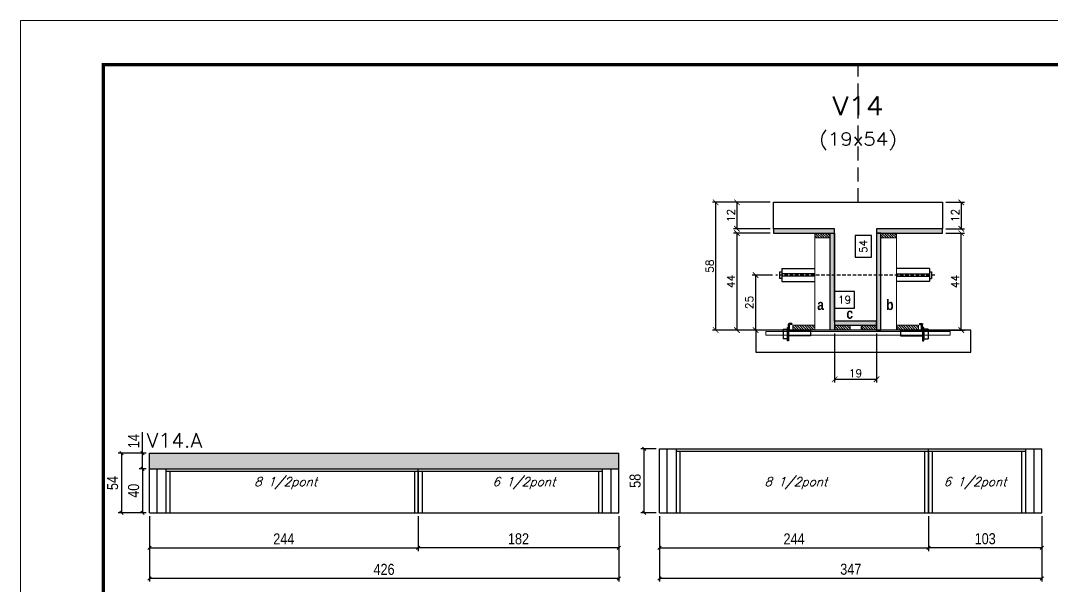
# Model space of a CAD drawing. Header units: millimetres. Extents: x 2921 to 9246, y 316 to 11751.
# Drawn here: x 6091 to 7027, y 6596 to 7109 of the extents above; entities that cross this region are included whole.
import ezdxf
from ezdxf.enums import TextEntityAlignment as Align

# ---------------------------------------------------------------- set-up
doc = ezdxf.new("R2010")
doc.units = ezdxf.units.MM
doc.linetypes.add('DASHED', pattern=[0.75, 0.5, -0.25])
doc.linetypes.add('HIDDEN', pattern=[9.525, 6.35, -3.175])
for name, color, linetype in [('1', 3, 'Continuous'), ('barrote', 251, 'Continuous'), ('COTA', 241, 'Continuous'), ('Cota Seção (2x)', 4, 'Continuous'), ('detalhes', 4, 'Continuous'), ('Hachura', 253, 'Continuous'), ('Painéis', 200, 'Continuous'), ('presilha', 1, 'Continuous'), ('SARR_2.2x7', 40, 'Continuous'), ('SARR_3.5x7', 81, 'Continuous'), ('TENSOR', 3, 'Continuous'), ('texto', 7, 'Continuous'), ('Texto de Titulo', 7, 'Continuous'), ('Texto Qtd Sarr', 242, 'Continuous')]:
    doc.layers.add(name, color=color, linetype=linetype)
for name, color, linetype, lineweight in [('CONCRETO', 251, 'Continuous', 25), ('Folhas', 255, 'Continuous', 9), ('Madeira', 126, 'Continuous', 18), ('SARRAFO DE PRESSAO', 251, 'DASHED', 9), ('SCO-___-LAJ', 2, 'Continuous', 0), ('Texto Seção', 7, 'Continuous', 15)]:
    doc.layers.add(name, color=color, linetype=linetype, lineweight=lineweight)
doc.styles.add('COTA TECNICA', font='techl___.ttf', dxfattribs={"height": 10})
doc.styles.add('REGUA-120', font='ROMANS.shx', dxfattribs={"height": 15})
doc.styles.add('Romans', font='romans.shx')
doc.styles.add('TECNICA', font='techb___.ttf', dxfattribs={"height": 10})
doc.dimstyles.new('Cota Seção (2x)', dxfattribs={"dimtxt": 7, "dimasz": 5, "dimexe": 3, "dimexo": 3, "dimgap": 2, "dimtad": 3, "dimdec": 1, "dimlfac": 0.5, "dimzin": 12, "dimdsep": 46, "dimtxsty": 'Romans', "dimblk": 'ARCHTICK', "dimcen": 0, "dimclrd": 4, "dimclre": 4, "dimclrt": 1, "dimadec": 1, "dimazin": 3, "dimtfac": 1, "dimtdec": 1, "dimtmove": 0, "dimatfit": 3, "dimldrblk": 'OBLIQUE', "dimfxl": 1, "dimtolj": 1, "dimtzin": 12, "dimarcsym": 0})
doc.dimstyles.new('Cota Seção interna', dxfattribs={"dimtxt": 7, "dimasz": 6, "dimexe": 0.18, "dimexo": 2, "dimgap": -4, "dimtad": 3, "dimdec": 1, "dimlfac": 0.5, "dimzin": 12, "dimdsep": 46, "dimtxsty": 'Romans', "dimblk": 'ARCHTICK', "dimcen": 0.09, "dimse1": 1, "dimse2": 1, "dimsd1": 1, "dimsd2": 1, "dimclrd": 180, "dimclre": 5, "dimclrt": 1, "dimadec": 0, "dimazin": 3, "dimtfac": 1, "dimtdec": 1, "dimtofl": 0, "dimtmove": 0, "dimatfit": 3, "dimldrblk": 'ARCHTICK', "dimfxl": 1, "dimtolj": 1, "dimtzin": 0, "dimarcsym": 0})
doc.dimstyles.new('PAINEL', dxfattribs={"dimtxt": 10, "dimasz": 3, "dimexe": 3, "dimexo": 3, "dimgap": 3, "dimtad": 1, "dimdec": 1, "dimzin": 12, "dimdsep": 46, "dimtxsty": 'COTA TECNICA', "dimblk1": 'OBLIQUE', "dimblk2": 'OBLIQUE', "dimsah": 1, "dimcen": 0.9, "dimclrd": 4, "dimclre": 4, "dimclrt": 240, "dimadec": 1, "dimazin": 3, "dimtfac": 1, "dimtdec": 1, "dimtmove": 0, "dimatfit": 3, "dimfxl": 1, "dimtolj": 1, "dimtzin": 12, "dimarcsym": 0})
pattern_1 = [(315, (29786.551, -1401.844), (1.12253202, 1.12253202), [])]

# ---------------------------------------------------------------- blocks, each defined once
blk = doc.blocks.new('9999999999')
at = {"layer": 'Folhas'}
blk.add_lwpolyline([(98138.98, 34190.21), (99623.98, 34190.21), (99623.98, 35240.21), (98138.98, 35240.21)], close=True, dxfattribs=at)
at = {"layer": 'Folhas', "color": 30, "const_width": 3}
blk.add_lwpolyline([(98213.98, 34230.21), (99583.98, 34230.21), (99583.98, 35200.21), (98213.98, 35200.21)], close=True, dxfattribs=at)
blk = doc.blocks.new('titulo1')
at = {"layer": 'Defpoints', "color": 252, "linetype": 'HIDDEN', "ltscale": 2}
blk.add_line((0, 0), (0, 125), dxfattribs=at)
at = {"layer": 'Defpoints', "style": 'Romans', "oblique": 15}
blk.add_attdef('FOLHA', text='', height=10, dxfattribs=at).set_placement((0, 15.58), align=Align.MIDDLE_CENTER)
at = {"layer": 'Texto Qtd Sarr', "color": 3, "style": 'Romans', "oblique": 15}
for tag, height, p in [('TITULO', 17, (0, 71.45)), ('SEÇÃO', 12, (0, 41.55))]:
    blk.add_attdef(tag, text='', height=height, dxfattribs=at).set_placement(p, align=Align.MIDDLE_CENTER)
blk = doc.blocks.new('_ArchTick')
at = {"color": 0, "linetype": 'ByBlock', "const_width": 0.15}
blk.add_lwpolyline([(-0.5, -0.5), (0.5, 0.5)], dxfattribs=at)
blk = doc.blocks.new('*D88')
at = {"layer": 'COTA', "color": 4, "lineweight": -2, "transparency": 16777216}
for p, q in [((6930.93, 6943.8), (6947.8, 6943.8)), ((6944.8, 6943.8), (6944.8, 6919.8)), ((6930.93, 6919.8), (6947.8, 6919.8))]:
    blk.add_line(p, q, dxfattribs=at)
at = {"layer": 'Defpoints', "color": 0, "transparency": 16777216}
for p in [(6927.93, 6943.8), (6927.93, 6919.8), (6944.8, 6919.8)]:
    blk.add_point(p, dxfattribs=at)
at = {"layer": 'COTA', "color": 4, "lineweight": -2, "transparency": 16777216, "xscale": 5, "yscale": 5, "zscale": 5}
for p, rotation in [((6944.8, 6943.8), 90), ((6944.8, 6919.8), 270)]:
    blk.add_blockref('_ArchTick', p, dxfattribs=dict(at, rotation=rotation))
at = {"layer": 'COTA', "color": 1, "transparency": 16777216, "insert": (6939.3, 6931.8), "char_height": 7, "attachment_point": 5, "rotation": 90, "style": 'Romans'}
blk.add_mtext('\\A1;12', dxfattribs=at)
blk = doc.blocks.new('_Oblique')
at = {"layer": '1', "color": 0, "lineweight": -2}
blk.add_line((-0.5, -0.5), (0.5, 0.5), dxfattribs=at)
blk = doc.blocks.new('*D89')
at = {"layer": 'COTA', "color": 4, "lineweight": -2, "transparency": 16777216}
for p, q in [((6771.33, 6943.8), (6718.95, 6943.8)), ((6721.95, 6827.8), (6721.95, 6943.8)), ((6793.33, 6827.8), (6718.95, 6827.8))]:
    blk.add_line(p, q, dxfattribs=at)
at = {"layer": 'Defpoints', "color": 0, "transparency": 16777216}
for p in [(6721.95, 6943.8), (6774.33, 6943.8), (6796.33, 6827.8)]:
    blk.add_point(p, dxfattribs=at)
at = {"layer": 'COTA', "color": 4, "lineweight": -2, "transparency": 16777216, "xscale": 5, "yscale": 5, "zscale": 5}
for p, rotation in [((6721.95, 6943.8), 90), ((6721.95, 6827.8), 270)]:
    blk.add_blockref('_ArchTick', p, dxfattribs=dict(at, rotation=rotation))
at = {"layer": 'COTA', "color": 1, "transparency": 16777216, "insert": (6716.45, 6885.8), "char_height": 7, "attachment_point": 5, "rotation": 90, "style": 'Romans'}
blk.add_mtext('\\A1;58', dxfattribs=at)
blk = doc.blocks.new('*D90')
at = {"layer": 'COTA', "color": 4, "lineweight": -2, "transparency": 16777216}
for p, q in [((6930.93, 6915.8), (6947.8, 6915.8)), ((6944.8, 6827.8), (6944.8, 6915.8)), ((6904.53, 6827.8), (6947.8, 6827.8))]:
    blk.add_line(p, q, dxfattribs=at)
at = {"layer": 'Defpoints', "color": 0, "transparency": 16777216}
for p in [(6927.93, 6915.8), (6944.8, 6915.8), (6901.53, 6827.8)]:
    blk.add_point(p, dxfattribs=at)
at = {"layer": 'COTA', "color": 4, "lineweight": -2, "transparency": 16777216, "xscale": 5, "yscale": 5, "zscale": 5}
for p, rotation in [((6944.8, 6915.8), 90), ((6944.8, 6827.8), 270)]:
    blk.add_blockref('_ArchTick', p, dxfattribs=dict(at, rotation=rotation))
at = {"layer": 'COTA', "color": 1, "transparency": 16777216, "insert": (6939.3, 6871.8), "char_height": 7, "attachment_point": 5, "rotation": 90, "style": 'Romans'}
blk.add_mtext('\\A1;44', dxfattribs=at)
blk = doc.blocks.new('*D91')
at = {"layer": 'Cota Seção (2x)', "color": 180, "lineweight": -2, "transparency": 16777216}
for p, q in [((6863.43, 6913.63), (6848.43, 6913.63)), ((6848.43, 6913.63), (6848.43, 6893.97)), ((6863.43, 6893.97), (6863.43, 6913.63)), ((6848.43, 6893.97), (6863.43, 6893.97))]:
    blk.add_line(p, q, dxfattribs=at)
at = {"layer": 'Defpoints', "color": 0, "transparency": 16777216}
for p in [(6867.43, 6943.8), (6878.93, 6943.8), (6878.93, 6835.8)]:
    blk.add_point(p, dxfattribs=at)
at = {"layer": 'Cota Seção (2x)', "color": 1, "transparency": 16777216, "insert": (6855.93, 6903.8), "char_height": 7, "attachment_point": 5, "rotation": 90, "style": 'Romans'}
blk.add_mtext('\\A1;54', dxfattribs=at)
blk = doc.blocks.new('*D92')
at = {"layer": 'COTA', "color": 4, "lineweight": -2, "transparency": 16777216}
for p, q in [((6771.33, 6943.8), (6738.27, 6943.8)), ((6741.27, 6943.8), (6741.27, 6919.8)), ((6771.33, 6919.8), (6738.27, 6919.8))]:
    blk.add_line(p, q, dxfattribs=at)
at = {"layer": 'Defpoints', "color": 0, "transparency": 16777216}
for p in [(6774.33, 6943.8), (6741.27, 6919.8), (6774.33, 6919.8)]:
    blk.add_point(p, dxfattribs=at)
at = {"layer": 'COTA', "color": 4, "lineweight": -2, "transparency": 16777216, "xscale": 5, "yscale": 5, "zscale": 5}
for p, rotation in [((6741.27, 6943.8), 90), ((6741.27, 6919.8), 270)]:
    blk.add_blockref('_ArchTick', p, dxfattribs=dict(at, rotation=rotation))
at = {"layer": 'COTA', "color": 1, "transparency": 16777216, "insert": (6735.77, 6931.8), "char_height": 7, "attachment_point": 5, "rotation": 90, "style": 'Romans'}
blk.add_mtext('\\A1;12', dxfattribs=at)
blk = doc.blocks.new('*D93')
at = {"layer": 'COTA', "color": 4, "lineweight": -2, "transparency": 16777216}
for p, q in [((6771.33, 6915.8), (6738.27, 6915.8)), ((6741.27, 6915.8), (6741.27, 6827.8)), ((6793.33, 6827.8), (6738.27, 6827.8))]:
    blk.add_line(p, q, dxfattribs=at)
at = {"layer": 'Defpoints', "color": 0, "transparency": 16777216}
for p in [(6774.33, 6915.8), (6741.27, 6827.8), (6796.33, 6827.8)]:
    blk.add_point(p, dxfattribs=at)
at = {"layer": 'COTA', "color": 4, "lineweight": -2, "transparency": 16777216, "xscale": 5, "yscale": 5, "zscale": 5}
for p, rotation in [((6741.27, 6915.8), 90), ((6741.27, 6827.8), 270)]:
    blk.add_blockref('_ArchTick', p, dxfattribs=dict(at, rotation=rotation))
at = {"layer": 'COTA', "color": 1, "transparency": 16777216, "insert": (6735.77, 6871.8), "char_height": 7, "attachment_point": 5, "rotation": 90, "style": 'Romans'}
blk.add_mtext('\\A1;44', dxfattribs=at)
blk = doc.blocks.new('PRESILHA METÁLICA 1')
at = {"layer": 'presilha'}
for p, q in [((6, 15.5), (7.5, 15.5)), ((6, -2.5), (6, 15.5)), ((7.5, 10.6), (7.5, 19.9)), ((7.5, 15.5), (7.5, -2.5)), ((12, 21), (8.6, 21)), ((9, 11.6), (9, 18.9)), ((12, 19.5), (9.6, 19.5)), ((12, 21), (12, 19.5)), ((0, 13), (6, 13)), ((0, 13), (0, 0)), ((6, 0), (0, 0)), ((6, 13), (6, 0)), ((37.5, 4.1), (7.5, 4.1)), ((37.5, 11), (9.6, 11)), ((37.5, 11), (37.5, 4.1)), ((7.5, -2.5), (6, -2.5))]:
    blk.add_line(p, q, dxfattribs=at)
for centre, radius, start, end in [((8.6, 19.9), 1.14, 90, 180), ((9.6, 18.9), 0.57, 90, 180), ((9.6, 11.6), 0.57, 180, 270)]:
    blk.add_arc(centre, radius, start, end, dxfattribs=at)
blk = doc.blocks.new('*D94')
at = {"layer": 'COTA', "color": 4, "lineweight": -2, "transparency": 16777216}
for p, q in [((6829.93, 6824.8), (6829.93, 6780.07)), ((6867.93, 6824.8), (6867.93, 6780.07)), ((6829.93, 6783.07), (6867.93, 6783.07))]:
    blk.add_line(p, q, dxfattribs=at)
at = {"layer": 'Defpoints', "color": 0, "transparency": 16777216}
for p in [(6829.93, 6827.8), (6867.93, 6827.8), (6867.93, 6783.07)]:
    blk.add_point(p, dxfattribs=at)
at = {"layer": 'COTA', "color": 4, "lineweight": -2, "transparency": 16777216, "xscale": 5, "yscale": 5, "zscale": 5, "rotation": 180}
blk.add_blockref('_ArchTick', (6829.93, 6783.07), dxfattribs=at)
at = {"layer": 'COTA', "color": 4, "lineweight": -2, "transparency": 16777216, "xscale": 5, "yscale": 5, "zscale": 5}
blk.add_blockref('_ArchTick', (6867.93, 6783.07), dxfattribs=at)
at = {"layer": 'COTA', "color": 1, "transparency": 16777216, "insert": (6848.93, 6788.57), "char_height": 7, "attachment_point": 5, "style": 'Romans'}
blk.add_mtext('\\A1;19', dxfattribs=at)
blk = doc.blocks.new('*D887')
at = {"layer": 'COTA', "color": 4, "lineweight": -2, "transparency": 16777216}
for p, q in [((6773.63, 6877.77), (6755.07, 6877.77)), ((6758.07, 6877.77), (6758.07, 6827.8)), ((6773.63, 6827.8), (6755.07, 6827.8))]:
    blk.add_line(p, q, dxfattribs=at)
at = {"layer": 'Defpoints', "color": 0, "transparency": 16777216}
for p in [(6776.63, 6877.77), (6758.07, 6827.8), (6776.63, 6827.8)]:
    blk.add_point(p, dxfattribs=at)
at = {"layer": 'COTA', "color": 4, "lineweight": -2, "transparency": 16777216, "xscale": 5, "yscale": 5, "zscale": 5}
for p, rotation in [((6758.07, 6877.77), 90), ((6758.07, 6827.8), 270)]:
    blk.add_blockref('_ArchTick', p, dxfattribs=dict(at, rotation=rotation))
at = {"layer": 'COTA', "color": 1, "transparency": 16777216, "insert": (6752.57, 6852.78), "char_height": 7, "attachment_point": 5, "rotation": 90, "style": 'Romans'}
blk.add_mtext('\\A1;25', dxfattribs=at)
blk = doc.blocks.new('*D95')
at = {"layer": 'Cota Seção (2x)', "color": 180, "lineweight": -2, "transparency": 16777216}
for p, q in [((6847.93, 6862.8), (6829.93, 6862.8)), ((6829.93, 6862.8), (6829.93, 6847.8)), ((6847.93, 6847.8), (6847.93, 6862.8)), ((6829.93, 6847.8), (6847.93, 6847.8))]:
    blk.add_line(p, q, dxfattribs=at)
at = {"layer": 'Defpoints', "color": 0, "transparency": 16777216}
for p in [(6867.93, 6843.8), (6829.93, 6827.8), (6867.93, 6827.8)]:
    blk.add_point(p, dxfattribs=at)
at = {"layer": 'Cota Seção (2x)', "color": 1, "transparency": 16777216, "insert": (6838.93, 6855.3), "char_height": 7, "attachment_point": 5, "style": 'Romans'}
blk.add_mtext('\\A1;19', dxfattribs=at)
blk = doc.blocks.new('*D96')
at = {"layer": 'COTA', "color": 4, "linetype": 'ByBlock', "lineweight": -2, "transparency": 16777216}
for p, q in [((6207.98, 6658.89), (6207.98, 6627.07)), ((6451.98, 6658.89), (6451.98, 6627.07)), ((6207.98, 6630.07), (6451.98, 6630.07))]:
    blk.add_line(p, q, dxfattribs=at)
at = {"layer": 'Defpoints', "color": 0, "linetype": 'ByBlock', "transparency": 16777216}
for p in [(6207.98, 6661.89), (6451.98, 6661.89), (6451.98, 6630.07)]:
    blk.add_point(p, dxfattribs=at)
at = {"layer": 'COTA', "color": 4, "linetype": 'ByBlock', "lineweight": -2, "transparency": 16777216, "xscale": 3, "yscale": 3, "zscale": 3, "rotation": 180}
blk.add_blockref('_Oblique', (6207.98, 6630.07), dxfattribs=at)
at = {"layer": 'COTA', "color": 4, "linetype": 'ByBlock', "lineweight": -2, "transparency": 16777216, "xscale": 3, "yscale": 3, "zscale": 3}
blk.add_blockref('_Oblique', (6451.98, 6630.07), dxfattribs=at)
at = {"layer": 'COTA', "color": 240, "linetype": 'ByBlock', "transparency": 16777216, "insert": (6329.98, 6638.15), "char_height": 10, "width": 165.5951, "attachment_point": 5, "style": 'COTA TECNICA'}
blk.add_mtext('\\A1;244 ', dxfattribs=at)
blk = doc.blocks.new('*D97')
at = {"layer": 'COTA', "color": 4, "lineweight": -2, "transparency": 16777216}
for p, q in [((6451.98, 6658.89), (6451.98, 6627.07)), ((6633.98, 6658.89), (6633.98, 6627.07)), ((6633.98, 6630.07), (6451.98, 6630.07))]:
    blk.add_line(p, q, dxfattribs=at)
at = {"layer": 'Defpoints', "color": 0, "transparency": 16777216}
for p in [(6451.98, 6661.89), (6633.98, 6661.89), (6451.98, 6630.07)]:
    blk.add_point(p, dxfattribs=at)
at = {"layer": 'COTA', "color": 4, "lineweight": -2, "transparency": 16777216, "xscale": 3, "yscale": 3, "zscale": 3, "rotation": 180}
blk.add_blockref('_Oblique', (6451.98, 6630.07), dxfattribs=at)
at = {"layer": 'COTA', "color": 4, "lineweight": -2, "transparency": 16777216, "xscale": 3, "yscale": 3, "zscale": 3}
blk.add_blockref('_Oblique', (6633.98, 6630.07), dxfattribs=at)
at = {"layer": 'COTA', "color": 240, "transparency": 16777216, "insert": (6542.98, 6638.17), "char_height": 10, "attachment_point": 5, "style": 'COTA TECNICA'}
blk.add_mtext('\\A1;182', dxfattribs=at)
blk = doc.blocks.new('*D108')
at = {"layer": 'Defpoints', "color": 0, "transparency": 16777216}
for p in [(6633.98, 6661.89), (6207.98, 6630.07), (6207.98, 6602.35)]:
    blk.add_point(p, dxfattribs=at)
at = {"layer": 'Painéis', "color": 4, "lineweight": -2, "transparency": 16777216}
for p, q in [((6633.98, 6658.89), (6633.98, 6599.35)), ((6207.98, 6627.07), (6207.98, 6599.35)), ((6633.98, 6602.35), (6207.98, 6602.35))]:
    blk.add_line(p, q, dxfattribs=at)
at = {"layer": 'Painéis', "color": 4, "lineweight": -2, "transparency": 16777216, "xscale": 3, "yscale": 3, "zscale": 3, "rotation": 180}
blk.add_blockref('_Oblique', (6207.98, 6602.35), dxfattribs=at)
at = {"layer": 'Painéis', "color": 4, "lineweight": -2, "transparency": 16777216, "xscale": 3, "yscale": 3, "zscale": 3}
blk.add_blockref('_Oblique', (6633.98, 6602.35), dxfattribs=at)
at = {"layer": 'Painéis', "color": 240, "lineweight": 5, "transparency": 16777216, "insert": (6420.98, 6610.45), "char_height": 10, "attachment_point": 5, "style": 'COTA TECNICA'}
blk.add_mtext('\\A1;426', dxfattribs=at)
blk = doc.blocks.new('*D109')
at = {"layer": 'COTA', "color": 4, "linetype": 'ByBlock', "lineweight": -2, "transparency": 16777216}
for p, q in [((6671.05, 6658.89), (6671.05, 6627.07)), ((6915.05, 6658.89), (6915.05, 6627.07)), ((6671.05, 6630.07), (6915.05, 6630.07))]:
    blk.add_line(p, q, dxfattribs=at)
at = {"layer": 'Defpoints', "color": 0, "linetype": 'ByBlock', "transparency": 16777216}
for p in [(6671.05, 6661.89), (6915.05, 6661.89), (6915.05, 6630.07)]:
    blk.add_point(p, dxfattribs=at)
at = {"layer": 'COTA', "color": 4, "linetype": 'ByBlock', "lineweight": -2, "transparency": 16777216, "xscale": 3, "yscale": 3, "zscale": 3, "rotation": 180}
blk.add_blockref('_Oblique', (6671.05, 6630.07), dxfattribs=at)
at = {"layer": 'COTA', "color": 4, "linetype": 'ByBlock', "lineweight": -2, "transparency": 16777216, "xscale": 3, "yscale": 3, "zscale": 3}
blk.add_blockref('_Oblique', (6915.05, 6630.07), dxfattribs=at)
at = {"layer": 'COTA', "color": 240, "linetype": 'ByBlock', "transparency": 16777216, "insert": (6793.05, 6638.15), "char_height": 10, "width": 165.5951, "attachment_point": 5, "style": 'COTA TECNICA'}
blk.add_mtext('\\A1;244 ', dxfattribs=at)
blk = doc.blocks.new('*D110')
at = {"layer": 'COTA', "color": 4, "lineweight": -2, "transparency": 16777216}
for p, q in [((6915.05, 6658.89), (6915.05, 6627.07)), ((7018.05, 6658.89), (7018.05, 6627.07)), ((7018.05, 6630.07), (6915.05, 6630.07))]:
    blk.add_line(p, q, dxfattribs=at)
at = {"layer": 'Defpoints', "color": 0, "transparency": 16777216}
for p in [(6915.05, 6661.89), (7018.05, 6661.89), (6915.05, 6630.07)]:
    blk.add_point(p, dxfattribs=at)
at = {"layer": 'COTA', "color": 4, "lineweight": -2, "transparency": 16777216, "xscale": 3, "yscale": 3, "zscale": 3, "rotation": 180}
blk.add_blockref('_Oblique', (6915.05, 6630.07), dxfattribs=at)
at = {"layer": 'COTA', "color": 4, "lineweight": -2, "transparency": 16777216, "xscale": 3, "yscale": 3, "zscale": 3}
blk.add_blockref('_Oblique', (7018.05, 6630.07), dxfattribs=at)
at = {"layer": 'COTA', "color": 240, "transparency": 16777216, "insert": (6966.55, 6638.29), "char_height": 10, "attachment_point": 5, "style": 'COTA TECNICA'}
blk.add_mtext('\\A1;103', dxfattribs=at)
blk = doc.blocks.new('*D111')
at = {"layer": 'Defpoints', "color": 0, "transparency": 16777216}
for p in [(7018.05, 6661.89), (6671.05, 6630.07), (6671.05, 6602.35)]:
    blk.add_point(p, dxfattribs=at)
at = {"layer": 'Painéis', "color": 4, "lineweight": -2, "transparency": 16777216}
for p, q in [((7018.05, 6658.89), (7018.05, 6599.35)), ((6671.05, 6627.07), (6671.05, 6599.35)), ((7018.05, 6602.35), (6671.05, 6602.35))]:
    blk.add_line(p, q, dxfattribs=at)
at = {"layer": 'Painéis', "color": 4, "lineweight": -2, "transparency": 16777216, "xscale": 3, "yscale": 3, "zscale": 3, "rotation": 180}
blk.add_blockref('_Oblique', (6671.05, 6602.35), dxfattribs=at)
at = {"layer": 'Painéis', "color": 4, "lineweight": -2, "transparency": 16777216, "xscale": 3, "yscale": 3, "zscale": 3}
blk.add_blockref('_Oblique', (7018.05, 6602.35), dxfattribs=at)
at = {"layer": 'Painéis', "color": 240, "lineweight": 5, "transparency": 16777216, "insert": (6844.55, 6610.57), "char_height": 10, "attachment_point": 5, "style": 'COTA TECNICA'}
blk.add_mtext('\\A1;347', dxfattribs=at)
blk = doc.blocks.new('*D897')
at = {"layer": 'Defpoints', "color": 0, "transparency": 16777216}
for p in [(6207.98, 6701.89), (6201.8, 6661.89), (6207.98, 6661.89)]:
    blk.add_point(p, dxfattribs=at)
at = {"layer": 'Painéis', "color": 4, "lineweight": -2, "transparency": 16777216}
for p, q in [((6204.98, 6701.89), (6198.8, 6701.89)), ((6201.8, 6701.89), (6201.8, 6661.89)), ((6204.98, 6661.89), (6198.8, 6661.89))]:
    blk.add_line(p, q, dxfattribs=at)
at = {"layer": 'Painéis', "color": 4, "lineweight": -2, "transparency": 16777216, "xscale": 3, "yscale": 3, "zscale": 3}
for p, rotation in [((6201.8, 6701.89), 90), ((6201.8, 6661.89), 270)]:
    blk.add_blockref('_Oblique', p, dxfattribs=dict(at, rotation=rotation))
at = {"layer": 'Painéis', "color": 240, "lineweight": 5, "transparency": 16777216, "insert": (6193.7, 6681.89), "char_height": 10, "attachment_point": 5, "rotation": 90, "style": 'COTA TECNICA'}
blk.add_mtext('\\A1;40', dxfattribs=at)
blk = doc.blocks.new('*D898')
at = {"layer": 'Defpoints', "color": 0, "transparency": 16777216}
for p in [(6201.8, 6715.89), (6207.98, 6715.89), (6207.98, 6701.89)]:
    blk.add_point(p, dxfattribs=at)
at = {"layer": 'Painéis', "color": 4, "lineweight": -2, "transparency": 16777216}
for p, q in [((6201.8, 6715.89), (6201.8, 6735)), ((6204.98, 6715.89), (6198.8, 6715.89)), ((6201.8, 6701.89), (6201.8, 6715.89)), ((6204.98, 6701.89), (6198.8, 6701.89))]:
    blk.add_line(p, q, dxfattribs=at)
at = {"layer": 'Painéis', "color": 4, "lineweight": -2, "transparency": 16777216, "xscale": 3, "yscale": 3, "zscale": 3}
for p, rotation in [((6201.8, 6715.89), 90), ((6201.8, 6701.89), 270)]:
    blk.add_blockref('_Oblique', p, dxfattribs=dict(at, rotation=rotation))
at = {"layer": 'Painéis', "color": 240, "lineweight": 5, "transparency": 16777216, "insert": (6193.73, 6726.94), "char_height": 10, "attachment_point": 5, "rotation": 90, "style": 'COTA TECNICA'}
blk.add_mtext('\\A1;14', dxfattribs=at)
blk = doc.blocks.new('*D115')
at = {"layer": 'Defpoints', "color": 0, "transparency": 16777216}
for p in [(6207.98, 6715.89), (6182.74, 6661.89), (6207.98, 6661.89)]:
    blk.add_point(p, dxfattribs=at)
at = {"layer": 'Painéis', "color": 4, "lineweight": -2, "transparency": 16777216}
for p, q in [((6204.98, 6715.89), (6179.74, 6715.89)), ((6182.74, 6715.89), (6182.74, 6661.89)), ((6204.98, 6661.89), (6179.74, 6661.89))]:
    blk.add_line(p, q, dxfattribs=at)
at = {"layer": 'Painéis', "color": 4, "lineweight": -2, "transparency": 16777216, "xscale": 3, "yscale": 3, "zscale": 3}
for p, rotation in [((6182.74, 6715.89), 90), ((6182.74, 6661.89), 270)]:
    blk.add_blockref('_Oblique', p, dxfattribs=dict(at, rotation=rotation))
at = {"layer": 'Painéis', "color": 240, "lineweight": 5, "transparency": 16777216, "insert": (6174.63, 6688.89), "char_height": 10, "attachment_point": 5, "rotation": 90, "style": 'COTA TECNICA'}
blk.add_mtext('\\A1;54', dxfattribs=at)
blk = doc.blocks.new('*D899')
at = {"layer": 'Defpoints', "color": 0, "transparency": 16777216}
for p in [(6657, 6719.89), (6671.05, 6719.89), (6671.05, 6661.89)]:
    blk.add_point(p, dxfattribs=at)
at = {"layer": 'Painéis', "color": 4, "lineweight": -2, "transparency": 16777216}
for p, q in [((6668.05, 6719.89), (6654, 6719.89)), ((6657, 6661.89), (6657, 6719.89)), ((6668.05, 6661.89), (6654, 6661.89))]:
    blk.add_line(p, q, dxfattribs=at)
at = {"layer": 'Painéis', "color": 4, "lineweight": -2, "transparency": 16777216, "xscale": 3, "yscale": 3, "zscale": 3}
for p, rotation in [((6657, 6719.89), 90), ((6657, 6661.89), 270)]:
    blk.add_blockref('_Oblique', p, dxfattribs=dict(at, rotation=rotation))
at = {"layer": 'Painéis', "color": 240, "lineweight": 5, "transparency": 16777216, "insert": (6648.87, 6690.89), "char_height": 10, "attachment_point": 5, "rotation": 90, "style": 'COTA TECNICA'}
blk.add_mtext('\\A1;58', dxfattribs=at)

msp = doc.modelspace()

# ---------------------------------------------------------------- hatches: boundary and pattern name
at = {"layer": 'COTA', "linetype": 'ByBlock'}
h = msp.add_hatch(dxfattribs=at)
h.set_pattern_fill('AR-CONC', color=256, scale=0.03)
h.set_pattern_definition([(50, (4643.2636, -9839.9423), (5.4655401, -0.4781726), [0.5715, -6.2865]), (355, (4643.2636, -9839.9423), (-1.0573026, 5.7317054), [0.4572, -5.0292175]), (100.451445, (4643.719, -9839.982), (4.4082374, 5.2535326), [0.4857003, -5.3427073]), (46.1842, (4643.2636, -9838.4183), (8.1323712, -1.2612698), [0.85725, -9.42975]), (96.63556, (4643.941, -9838.5234), (7.122124, 7.4227837), [0.7285507, -8.0140682]), (351.18415, (4643.2636, -9838.418), (7.122124, 7.4227837), [0.685799, -7.543792]), (21, (4644.0256, -9838.7993), (4.5484317, -3.067956), [0.5715, -6.2865]), (326, (4644.0256, -9838.7993), (1.8540609, 5.525639), [0.4572, -5.0292]), (71.451445, (4644.4046, -9839.055), (6.4024926, 2.457683), [0.4857003, -5.3426981]), (37.5, (4643.2636, -9839.9423), (0.0926581, 2.53665117), [0, -4.96824, 0, -5.1054, 0, -5.04825]), (7.5, (4643.2636, -9839.9423), (2.00458988, 3.00541724), [0, -2.91084, 0, -4.85394, 0, -1.92405]), (327.5, (4641.5643, -9839.9423), (4.06771786, -0.17186232), [0, -1.905, 0, -5.9436, 0, -7.8867]), (317.5, (4640.8023, -9839.9423), (4.44387544, 0.7627947), [0, -2.4765, 0, -3.94716, 0, -5.6007])])
h.paths.add_polyline_path([(6633.98, 6701.89), (6633.98, 6715.89), (6207.98, 6715.89), (6207.98, 6701.89)])
at = {"layer": 'Hachura'}
h = msp.add_hatch(color=256, dxfattribs=at)
h.dxf.hatch_style = 1
h.paths.add_polyline_path([(6829.93, 6915.8), (6829.93, 6919.8), (6774.33, 6919.8), (6774.33, 6915.8)])
h = msp.add_hatch(dxfattribs=at)
h.set_pattern_fill('ANSI31', color=256, scale=0.5, angle=270, style=0)
h.set_pattern_definition([(315, (29786.551, -1391.844), (1.12253202, 1.12253202), [])])
h.paths.add_polyline_path([(6825.93, 6911.4), (6825.93, 6915.8), (6811.93, 6915.8), (6811.93, 6911.4)])
h = msp.add_hatch(color=256, dxfattribs=at)
h.dxf.hatch_style = 1
h.paths.add_polyline_path([(6829.93, 6915.8), (6825.93, 6915.8), (6825.93, 6827.8), (6829.93, 6827.8)])
h = msp.add_hatch(color=256, dxfattribs=at)
h.dxf.hatch_style = 1
h.paths.add_polyline_path([(6927.93, 6915.8), (6927.93, 6919.8), (6867.93, 6919.8), (6867.93, 6915.8)])
h = msp.add_hatch(color=256, dxfattribs=at)
h.dxf.hatch_style = 1
h.paths.add_polyline_path([(6871.93, 6915.8), (6867.93, 6915.8), (6867.93, 6827.8), (6871.93, 6827.8)])
h = msp.add_hatch(dxfattribs=at)
h.set_pattern_fill('ANSI31', color=256, scale=0.5, angle=270, style=0)
h.set_pattern_definition([(315, (29786.551, -1391.844), (1.12253202, 1.12253202), [])])
h.paths.add_polyline_path([(6871.93, 6911.4), (6871.93, 6915.8), (6885.93, 6915.8), (6885.93, 6911.4)])
h = msp.add_hatch(dxfattribs=at)
h.set_pattern_fill('ANSI31', color=256, scale=0.5, angle=270, style=0)
h.set_pattern_definition([(315, (29786.551, -1401.844), (1.12253202, 1.12253202), [])])
h.paths.add_polyline_path([(6791.93, 6827.8), (6791.93, 6832.2), (6811.93, 6832.2), (6811.93, 6827.8)])
h = msp.add_hatch(color=256, dxfattribs=at)
h.dxf.hatch_style = 1
h.paths.add_polyline_path([(6867.93, 6832.2), (6867.93, 6835.8), (6829.93, 6835.8), (6829.93, 6832.2)])
h = msp.add_hatch(dxfattribs=at)
h.set_pattern_fill('ANSI31', color=256, scale=0.5, angle=270, style=0)
h.set_pattern_definition(pattern_1)
h.paths.add_polyline_path([(6829.93, 6827.8), (6829.93, 6832.2), (6843.93, 6832.2), (6843.93, 6827.8)])
h = msp.add_hatch(dxfattribs=at)
h.set_pattern_fill('ANSI31', color=256, scale=0.5, angle=270, style=0)
h.set_pattern_definition(pattern_1)
h.paths.add_polyline_path([(6867.93, 6827.8), (6867.93, 6832.2), (6853.93, 6832.2), (6853.93, 6827.8)])
h = msp.add_hatch(dxfattribs=at)
h.set_pattern_fill('ANSI31', color=256, scale=0.5, angle=270, style=0)
h.set_pattern_definition(pattern_1)
h.paths.add_polyline_path([(6905.93, 6827.8), (6905.93, 6832.2), (6885.93, 6832.2), (6885.93, 6827.8)])

# ---------------------------------------------------------------- linework, layer by layer
at = {"ltscale": 3}
for p, q in [((6779.93, 6880.77), (6779.93, 6874.77)), ((6779.93, 6880.77), (6781.93, 6880.77)), ((6781.93, 6883.77), (6781.93, 6871.77)), ((6781.93, 6883.77), (6811.93, 6883.77)), ((6811.93, 6878.77), (6781.93, 6878.77)), ((6811.93, 6876.77), (6781.93, 6876.77)), ((6915.93, 6883.77), (6885.93, 6883.77)), ((6885.93, 6878.77), (6915.93, 6878.77)), ((6885.93, 6876.77), (6915.93, 6876.77)), ((6915.93, 6883.77), (6915.93, 6871.77)), ((6915.93, 6880.77), (6917.93, 6880.77)), ((6917.93, 6880.77), (6917.93, 6874.77)), ((6781.93, 6874.77), (6779.93, 6874.77)), ((6781.93, 6871.77), (6811.93, 6871.77)), ((6915.93, 6871.77), (6885.93, 6871.77)), ((6915.93, 6874.77), (6917.93, 6874.77))]:
    msp.add_line(p, q, dxfattribs=at)
at = {"layer": 'barrote'}
msp.add_lwpolyline([(6758.48, 6807.8), (6953.66, 6807.8), (6953.66, 6827.8), (6758.48, 6827.8)], close=True, dxfattribs=at)
at = {"layer": 'CONCRETO'}
msp.add_lwpolyline([(6774.33, 6919.8), (6774.33, 6943.8), (6927.93, 6943.8), (6927.93, 6919.8), (6867.93, 6919.8), (6867.93, 6835.8), (6829.93, 6835.8), (6829.93, 6919.8)], close=True, dxfattribs=at)
at = {"layer": 'COTA', "linetype": 'ByBlock'}
for p, q in [((6207.98, 6715.89), (6633.98, 6715.89)), ((6207.98, 6701.89), (6207.98, 6715.89)), ((6633.98, 6701.89), (6633.98, 6715.89))]:
    msp.add_line(p, q, dxfattribs=at)
at = {"layer": 'Madeira'}
for points in [[(6825.93, 6911.4), (6825.93, 6915.8), (6811.93, 6915.8), (6811.93, 6911.4)], [(6825.93, 6915.8), (6811.93, 6915.8), (6811.93, 6827.8), (6825.93, 6827.8)], [(6871.93, 6911.4), (6871.93, 6915.8), (6885.93, 6915.8), (6885.93, 6911.4)], [(6871.93, 6915.8), (6885.93, 6915.8), (6885.93, 6827.8), (6871.93, 6827.8)], [(6791.93, 6827.8), (6791.93, 6832.2), (6811.93, 6832.2), (6811.93, 6827.8)], [(6829.93, 6827.8), (6829.93, 6832.2), (6843.93, 6832.2), (6843.93, 6827.8)], [(6867.93, 6827.8), (6867.93, 6832.2), (6853.93, 6832.2), (6853.93, 6827.8)], [(6905.93, 6827.8), (6905.93, 6832.2), (6885.93, 6832.2), (6885.93, 6827.8)]]:
    msp.add_lwpolyline(points, close=True, dxfattribs=at)
at = {"layer": 'Painéis', "linetype": 'ByBlock'}
for p, q in [((6671.05, 6719.89), (7018.05, 6719.89)), ((6671.05, 6661.89), (6671.05, 6719.89)), ((6915.05, 6661.89), (6915.05, 6719.89)), ((6207.98, 6701.89), (6633.98, 6701.89)), ((6207.98, 6661.89), (6207.98, 6701.89)), ((6451.98, 6661.89), (6451.98, 6701.89)), ((6207.98, 6661.89), (6633.98, 6661.89)), ((6671.05, 6661.89), (7018.05, 6661.89))]:
    msp.add_line(p, q, dxfattribs=at)
at = {"layer": 'Painéis'}
for p, q in [((7018.05, 6661.89), (7018.05, 6719.89)), ((6633.98, 6661.89), (6633.98, 6701.89))]:
    msp.add_line(p, q, dxfattribs=at)
for points in [[(6829.93, 6915.8), (6829.93, 6919.8), (6774.33, 6919.8), (6774.33, 6915.8)], [(6825.93, 6915.8), (6829.93, 6915.8), (6829.93, 6827.8), (6825.93, 6827.8)], [(6927.93, 6915.8), (6927.93, 6919.8), (6867.93, 6919.8), (6867.93, 6915.8)], [(6871.93, 6915.8), (6867.93, 6915.8), (6867.93, 6827.8), (6871.93, 6827.8)], [(6867.93, 6832.2), (6867.93, 6835.8), (6829.93, 6835.8), (6829.93, 6832.2)]]:
    msp.add_lwpolyline(points, close=True, dxfattribs=at)
at = {"layer": 'SARR_2.2x7', "linetype": 'Continuous'}
for p, q in [((6678.05, 6661.89), (6678.05, 6719.89)), ((6686.05, 6717.69), (6915.05, 6717.69)), ((6915.05, 6717.69), (7003.05, 6717.69)), ((7011.05, 6661.89), (7011.05, 6719.89)), ((6214.98, 6661.89), (6214.98, 6701.89)), ((6222.98, 6699.69), (6451.98, 6699.69)), ((6451.98, 6699.69), (6618.98, 6699.69)), ((6626.98, 6661.89), (6626.98, 6701.89))]:
    msp.add_line(p, q, dxfattribs=at)
at = {"layer": 'SARR_3.5x7'}
for p, q in [((6686.05, 6719.89), (6686.05, 6661.89)), ((6689.55, 6717.69), (6689.55, 6661.89)), ((6911.55, 6717.69), (6911.55, 6661.89)), ((6915.05, 6717.69), (6915.05, 6661.89)), ((6918.55, 6717.69), (6918.55, 6661.89)), ((6999.55, 6717.69), (6999.55, 6661.89)), ((7003.05, 6719.89), (7003.05, 6661.89)), ((6222.98, 6701.89), (6222.98, 6661.89)), ((6226.48, 6699.69), (6226.48, 6661.89)), ((6448.48, 6699.69), (6448.48, 6661.89)), ((6451.98, 6699.69), (6451.98, 6661.89)), ((6455.48, 6699.69), (6455.48, 6661.89)), ((6615.48, 6699.69), (6615.48, 6661.89)), ((6618.98, 6701.89), (6618.98, 6661.89)), ((6222.98, 6661.89), (6226.48, 6661.89)), ((6448.48, 6661.89), (6451.98, 6661.89)), ((6451.98, 6661.89), (6455.48, 6661.89)), ((6686.05, 6661.89), (6689.55, 6661.89)), ((6911.55, 6661.89), (6915.05, 6661.89)), ((6915.05, 6661.89), (6918.55, 6661.89))]:
    msp.add_line(p, q, dxfattribs=at)
at = {"layer": 'SCO-___-LAJ', "color": 1}
msp.add_lwpolyline([(6767.48, 6826.47), (6934.78, 6826.47), (6934.78, 6823.27), (6767.48, 6823.27)], close=True, dxfattribs=at)
at = {"layer": 'TENSOR', "linetype": 'HIDDEN', "ltscale": 0.5}
msp.add_line((6920.93, 6877.77), (6776.63, 6877.77), dxfattribs=at)

# ---------------------------------------------------------------- block references
at = {"layer": 'presilha', "yscale": 0.6666666666666666, "zscale": 0.6666666666666666}
for p, xscale in [((6783.06, 6819.83), 0.6666666666666666), ((6914.8, 6819.83), -0.6666666666666666)]:
    msp.add_blockref('PRESILHA METÁLICA 1', p, dxfattribs=dict(at, xscale=xscale))
at = {"layer": 'SARRAFO DE PRESSAO', "color": 6, "linetype": 'ByBlock'}
msp.add_blockref('9999999999', (-92047.85, -28131.41), dxfattribs=at)
at = {"layer": 'Texto Seção'}
ref = msp.add_blockref('titulo1', (6851.13, 6943.8), dxfattribs=at)
ref.add_attrib('TITULO', 'V14', dxfattribs={"layer": 'Texto de Titulo', "color": 7, "height": 17, "style": 'Romans', "width": 1.1}).set_placement((6851.13, 7031.3), align=Align.MIDDLE_CENTER)
ref.add_attrib('SEÇÃO', '(19x54)', dxfattribs={"layer": 'Texto de Titulo', "color": 7, "height": 12, "style": 'Romans', "width": 1.1}).set_placement((6851.13, 7001.3), align=Align.MIDDLE_CENTER)

# ---------------------------------------------------------------- texts
at = {"layer": 'detalhes', "style": 'TECNICA'}
for s, p in [('a', (6814.1, 6846)), ('b', (6876.65, 6845.99)), ('c', (6840.53, 6838.04))]:
    msp.add_text(s, height=9.6, dxfattribs=at).set_placement(p)
at = {"layer": 'texto', "color": 2, "char_height": 8, "attachment_point": 5, "style": 'Romans'}
for s, insert in [('{\\Q19;\\C256;8 1/2pont}', (6331.66, 6688.8)), ('{\\Q19;\\C256;6 1/2pont}', (6547.9, 6688.8)), ('{\\Q19;\\C256;8 1/2pont}', (6794.73, 6688.8)), ('{\\Q19;\\C256;6 1/2pont}', (6957.34, 6688.8))]:
    msp.add_mtext(s, dxfattribs=dict(at, insert=insert))
at = {"layer": 'Texto Seção', "style": 'REGUA-120', "width": 1.05}
msp.add_text('V14.A', height=13, dxfattribs=at).set_placement((6205.52, 6721.2))

# ---------------------------------------------------------------- dimensions: what is measured, and where the dimension line sits
at = {"layer": 'COTA'}
for base, p1, p2, picture, middle in [((6721.95, 6943.8), (6796.33, 6827.8), (6774.33, 6943.8), '*D89', (6716.45, 6885.8)), ((6741.27, 6919.8), (6774.33, 6943.8), (6774.33, 6919.8), '*D92', (6735.77, 6931.8)), ((6944.8, 6919.8), (6927.93, 6943.8), (6927.93, 6919.8), '*D88', (6939.3, 6931.8)), ((6741.27, 6827.8), (6774.33, 6915.8), (6796.33, 6827.8), '*D93', (6735.77, 6871.8)), ((6944.8, 6915.8), (6901.53, 6827.8), (6927.93, 6915.8), '*D90', (6939.3, 6871.8)), ((6758.07, 6827.8), (6776.63, 6877.77), (6776.63, 6827.8), '*D887', (6752.57, 6852.78))]:
    dim = msp.add_linear_dim(base=base, p1=p1, p2=p2, angle=90, dimstyle='Cota Seção (2x)', dxfattribs=at)
    dim.commit()
    dim.dimension.update_dxf_attribs({"geometry": picture, "text_midpoint": middle})
for base, p1, p2, dimstyle, picture, middle in [((6867.93, 6783.07), (6829.93, 6827.8), (6867.93, 6827.8), 'Cota Seção (2x)', '*D94', (6848.93, 6788.57)), ((6451.98, 6630.07), (6633.98, 6661.89), (6451.98, 6661.89), 'PAINEL', '*D97', (6542.98, 6638.17)), ((6915.05, 6630.07), (7018.05, 6661.89), (6915.05, 6661.89), 'PAINEL', '*D110', (6966.55, 6638.29))]:
    dim = msp.add_linear_dim(base=base, p1=p1, p2=p2, dimstyle=dimstyle, dxfattribs=at)
    dim.commit()
    dim.dimension.update_dxf_attribs({"geometry": picture, "text_midpoint": middle})
at = {"layer": 'COTA', "linetype": 'ByBlock'}
for base, p1, p2, picture, middle in [((6451.98, 6630.07), (6207.98, 6661.89), (6451.98, 6661.89), '*D96', (6329.98, 6630.07)), ((6915.05, 6630.07), (6671.05, 6661.89), (6915.05, 6661.89), '*D109', (6793.05, 6630.07))]:
    dim = msp.add_linear_dim(base=base, p1=p1, p2=p2, text='<> ', dimstyle='PAINEL', dxfattribs=at)
    dim.commit()
    dim.dimension.update_dxf_attribs({"geometry": picture, "text_midpoint": middle, "dimtype": 160})
at = {"layer": 'Cota Seção (2x)'}
dim = msp.add_linear_dim(base=(6867.43, 6943.8), p1=(6878.93, 6835.8), p2=(6878.93, 6943.8), angle=90, dimstyle='Cota Seção interna', dxfattribs=at)
dim.commit()
dim.dimension.update_dxf_attribs({"geometry": '*D91', "text_midpoint": (6867.43, 6903.8), "dimtype": 160})
dim = msp.add_linear_dim(base=(6867.93, 6843.8), p1=(6829.93, 6827.8), p2=(6867.93, 6827.8), dimstyle='Cota Seção interna', dxfattribs=at)
dim.commit()
dim.dimension.update_dxf_attribs({"geometry": '*D95', "text_midpoint": (6838.93, 6843.8), "dimtype": 160})
at = {"layer": 'Painéis', "lineweight": 5}
for base, p1, p2, angle, picture, middle in [((6201.8, 6715.89), (6207.98, 6701.89), (6207.98, 6715.89), 90, '*D898', (6193.73, 6726.94)), ((6182.74, 6661.89), (6207.98, 6715.89), (6207.98, 6661.89), 90, '*D115', (6174.63, 6688.89)), ((6657, 6719.89), (6671.05, 6661.89), (6671.05, 6719.89), 90, '*D899', (6648.87, 6690.89)), ((6201.8, 6661.89), (6207.98, 6701.89), (6207.98, 6661.89), 90, '*D897', (6193.7, 6681.89)), ((6207.98, 6602.35), (6633.98, 6661.89), (6207.98, 6630.07), 180, '*D108', (6420.98, 6610.45)), ((6671.05, 6602.35), (7018.05, 6661.89), (6671.05, 6630.07), 180, '*D111', (6844.55, 6610.57))]:
    dim = msp.add_linear_dim(base=base, p1=p1, p2=p2, angle=angle, dimstyle='PAINEL', dxfattribs=at)
    dim.commit()
    dim.dimension.update_dxf_attribs({"geometry": picture, "text_midpoint": middle})

doc.saveas('drawing.dxf')
